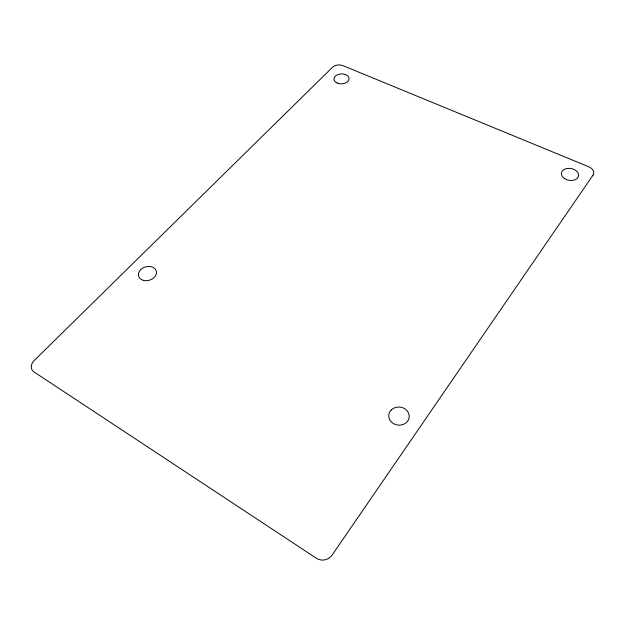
<?xml version="1.0" encoding="UTF-8"?>
<svg xmlns="http://www.w3.org/2000/svg" width="625" height="625" viewBox="0 0 625 625"><rect width="100%" height="100%" fill="white"/><g stroke="black" fill="none" stroke-linecap="round" stroke-linejoin="round"><path stroke-width="0.94" d="M593.039 175.109L332.078 555.117A11.281 10.938 -20 0 1 316.367 558.258L34.039 371.961A10.211 7.719 -25.7 0 1 34.211 360.539L332.555 67.211A7.508 4.883 -2.4 0 1 342.938 65.641L588.742 166.766A8.664 5.953 10.4 0 1 593.039 175.109M391.25 409.953L389.773 411.883A10.273 9.055 6 0 0 393.695 423.75A10.273 9.055 6 0 0 407.312 421.594A10.273 9.055 6 0 0 405.656 409.367L403.422 408.023A10.273 9.055 6 0 0 391.25 409.953M564.523 178.562A8.648 5.984 9.8 0 0 578.477 176.195A8.648 5.984 9.8 0 0 567.047 168.492A8.648 5.984 9.8 0 0 564.523 178.562M337.32 83.109A7.578 4.977 -2.2 0 0 349.07 79.008A7.578 4.977 -2.2 0 0 338.133 74.484A7.578 4.977 -2.2 0 0 337.32 83.109M143.469 280.375A9.203 6.93 -16.1 0 0 156.469 272A9.203 6.93 -16.1 0 0 142.383 268.328A9.203 6.93 -16.1 0 0 143.469 280.375"/></g></svg>
